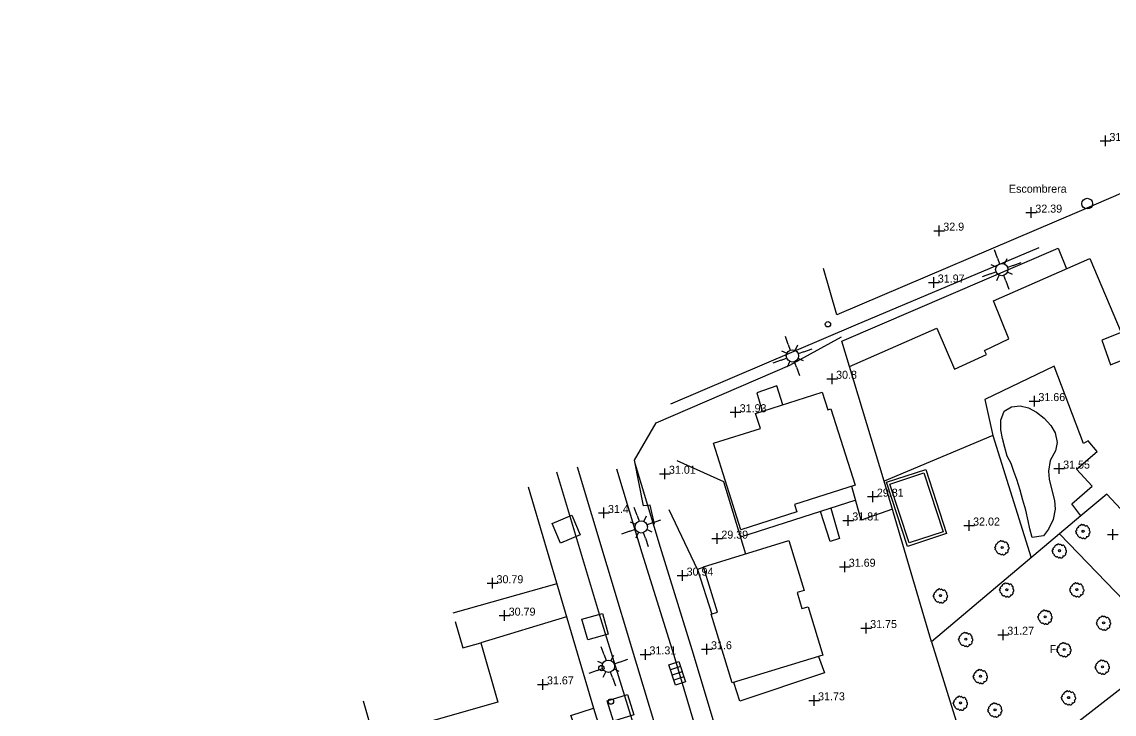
# Model space of a CAD drawing. Extents: x 471511 to 473316, y 4381952 to 4383346.
# Drawn here: x 472546.7 to 472649, y 4382976.1 to 4383040.9 of the extents above; entities that cross this region are included whole.
import ezdxf
from ezdxf.enums import TextEntityAlignment as Align

# ---------------------------------------------------------------- set-up
doc = ezdxf.new("R2010")
doc.units = 0
doc.header["$LTSCALE"] = 4
doc.header["$MEASUREMENT"] = 0
doc.header["$PDMODE"] = 2
doc.header["$PDSIZE"] = 0.5
doc.layers.get('0').update_dxf_attribs({"linetype": 'CONTINUOUS'})
for name, color, linetype in [('290', 253, 'CONTINUOUS'), ('320', 141, 'CONTINUOUS'), ('350', 7, 'CONTINUOUS'), ('400', 7, 'CONTINUOUS'), ('407', 4, 'CONTINUOUS'), ('410', 201, 'CONTINUOUS'), ('411', 12, 'CONTINUOUS'), ('412', 252, 'CONTINUOUS'), ('451', 5, 'CONTINUOUS'), ('505', 60, 'CONTINUOUS'), ('7101', 7, 'CONTINUOUS'), ('7202', 7, 'CONTINUOUS'), ('7400', 2, 'CONTINUOUS'), ('7433', 32, 'CONTINUOUS'), ('7435', 7, 'CONTINUOUS'), ('7440', 7, 'CONTINUOUS'), ('7505', 7, 'CONTINUOUS'), ('7515', 53, 'CONTINUOUS'), ('7525', 53, 'CONTINUOUS')]:
    doc.layers.add(name, color=color, linetype=linetype)

# ---------------------------------------------------------------- blocks, each defined once
blk = doc.blocks.new('FAROLA')
at = {"color": 7}
for p, q in [((-0.43, 1.04), (-0.22, 0.54)), ((0.43, 1.04), (0.22, 0.54)), ((0.43, 1.04), (0.75, 1.8)), ((-1.04, 0.43), (-1.8, 0.75)), ((-1.04, 0.43), (-0.54, 0.22)), ((1.04, 0.43), (0.54, 0.22)), ((-1.04, -0.43), (-0.54, -0.22)), ((-0.43, -1.04), (-0.22, -0.54)), ((0.43, -1.04), (0.22, -0.54)), ((1.04, -0.43), (0.54, -0.22)), ((1.04, -0.43), (1.8, -0.75)), ((-0.43, -1.04), (-0.75, -1.8))]:
    blk.add_line(p, q, dxfattribs=at)
blk.add_circle((0, 0), 0.58, dxfattribs=at)
blk = doc.blocks.new('MOJON')
blk.add_circle((0, 0), 0.25)
blk = doc.blocks.new('ALCORQUE')
at = {"color": 1}
blk.add_lwpolyline([(-1, 1), (1, 1), (1, -1), (-1, -1)], close=True, dxfattribs=at)
blk = doc.blocks.new('REJILLA')
at = {"color": 7}
for p, q in [((-0.5, 0.5), (-0.5, -0.5)), ((0.01, 0.5), (0.01, -0.5)), ((0.51, 0.5), (0.51, -0.5))]:
    blk.add_line(p, q, dxfattribs=at)
blk.add_lwpolyline([(-1, -0.5), (-1, 0.5), (1, 0.5), (1, -0.5)], close=True, dxfattribs=at)
blk = doc.blocks.new('POSTE')
at = {"color": 7}
blk.add_circle((0, 0), 0.5, dxfattribs=at)
blk = doc.blocks.new('ARBOL')
at = {"color": 3}
for p, q in [((-1.26, 0.07), (-1.27, -0.01)), ((-1.23, 0.15), (-1.26, 0.07)), ((-1.17, 0.24), (-1.23, 0.15)), ((-1.18, 0.48), (-1.21, 0.39)), ((-1.21, 0.39), (-1.2, 0.31)), ((-1.2, 0.31), (-1.16, 0.22)), ((-1.11, 0.55), (-1.18, 0.48)), ((-1.03, 0.59), (-1.11, 0.55)), ((-1.01, 0.67), (-1.03, 0.59)), ((-0.96, 0.76), (-1.01, 0.67)), ((-0.92, 0.97), (-0.96, 0.88)), ((-0.96, 0.88), (-0.96, 0.7)), ((-0.85, 1.04), (-0.92, 0.97)), ((-0.77, 1.08), (-0.85, 1.04)), ((-0.7, 1.09), (-0.77, 1.08)), ((-0.5, 1.09), (-0.7, 1.09)), ((-0.49, 1.11), (-0.5, 1.08)), ((-0.46, 1.23), (-0.49, 1.11)), ((-0.38, 1.32), (-0.46, 1.23)), ((-0.31, 1.35), (-0.38, 1.32)), ((-0.23, 1.36), (-0.31, 1.35)), ((-0.11, 1.36), (-0.23, 1.36)), ((0, 1.35), (-0.11, 1.36)), ((0.07, 1.26), (0, 1.35)), ((0.12, 1.18), (0.07, 1.26)), ((0.17, 1.25), (0.12, 1.16)), ((0.12, 1.16), (0.12, 1.16)), ((0.24, 1.31), (0.17, 1.25)), ((0.32, 1.32), (0.24, 1.31)), ((0.39, 1.31), (0.32, 1.32)), ((0.55, 1.31), (0.39, 1.31)), ((0.62, 1.26), (0.55, 1.31)), ((0.7, 1.22), (0.62, 1.26)), ((0.76, 1.14), (0.7, 1.22)), ((0.77, 0.97), (0.7, 0.98)), ((0.77, 1.05), (0.76, 1.14)), ((0.77, 0.97), (0.77, 1.05)), ((0.86, 0.95), (0.77, 0.97)), ((0.96, 0.93), (0.86, 0.95)), ((1.03, 0.87), (0.96, 0.93)), ((1.07, 0.79), (1.03, 0.87)), ((1.08, 0.7), (1.07, 0.79)), ((1.1, 0.49), (1.07, 0.51)), ((1.08, 0.6), (1.08, 0.7)), ((1.09, 0.52), (1.08, 0.6)), ((1.17, 0.48), (1.1, 0.49)), ((1.25, 0.41), (1.17, 0.48)), ((1.29, 0.32), (1.25, 0.41)), ((1.3, 0.24), (1.29, 0.32)), ((1.3, 0.15), (1.3, 0.24)), ((1.31, 0.06), (1.3, 0.15)), ((1.31, -0.03), (1.31, 0.06)), ((-1.27, -0.01), (-1.26, -0.13)), ((-1.26, -0.13), (-1.26, -0.21)), ((-1.26, -0.21), (-1.23, -0.3)), ((-1.23, -0.3), (-1.16, -0.32)), ((-1.16, -0.32), (-1.08, -0.34)), ((-1.08, -0.34), (-1.01, -0.35)), ((-1.01, -0.35), (-0.95, -0.35)), ((-0.96, -0.38), (-1.01, -0.49)), ((-1.01, -0.49), (-1, -0.58)), ((-1, -0.58), (-0.96, -0.66)), ((-0.96, -0.66), (-0.96, -0.74)), ((-0.96, -0.74), (-0.88, -0.8)), ((-0.88, -0.8), (-0.8, -0.81)), ((-0.8, -0.81), (-0.72, -0.81)), ((-0.76, -0.81), (-0.75, -0.9)), ((-0.75, -0.9), (-0.73, -0.98)), ((-0.73, -0.98), (-0.68, -1.07)), ((-0.68, -1.07), (-0.61, -1.15)), ((-0.61, -1.15), (-0.53, -1.14)), ((-0.53, -1.14), (-0.45, -1.12)), ((-0.45, -1.12), (-0.37, -1.07)), ((-0.37, -1.05), (-0.37, -1.15)), ((-0.37, -1.15), (-0.27, -1.21)), ((-0.27, -1.21), (-0.19, -1.22)), ((-0.19, -1.22), (-0.07, -1.22)), ((-0.07, -1.22), (0.01, -1.25)), ((0.01, -1.25), (0.08, -1.22)), ((0.08, -1.22), (0.16, -1.16)), ((0.16, -1.16), (0.18, -1.08)), ((0.18, -1.11), (0.25, -1.15)), ((0.25, -1.15), (0.32, -1.16)), ((0.32, -1.16), (0.4, -1.16)), ((0.4, -1.16), (0.47, -1.18)), ((0.47, -1.18), (0.55, -1.16)), ((0.55, -1.16), (0.62, -1.14)), ((0.62, -1.14), (0.7, -1.09)), ((0.7, -1.09), (0.75, -0.93)), ((0.78, -0.99), (0.74, -0.96)), ((0.85, -0.98), (0.78, -0.99)), ((0.93, -0.93), (0.85, -0.98)), ((1.02, -0.92), (0.93, -0.93)), ((1.06, -0.69), (0.98, -0.69)), ((1.06, -0.85), (1.02, -0.92)), ((1.03, -0.69), (1.05, -0.77)), ((1.05, -0.77), (1.06, -0.85)), ((1.13, -0.65), (1.06, -0.69)), ((1.2, -0.61), (1.13, -0.65)), ((1.2, -0.21), (1.27, -0.14)), ((1.2, -0.6), (1.21, -0.59)), ((1.22, -0.31), (1.21, -0.23)), ((1.21, -0.41), (1.22, -0.31)), ((1.21, -0.51), (1.21, -0.41)), ((1.21, -0.59), (1.21, -0.51)), ((1.27, -0.14), (1.31, -0.03))]:
    blk.add_line(p, q, dxfattribs=at)
at = {"color": 25}
blk.add_circle((0, 0), 0.19, dxfattribs=at)
blk = doc.blocks.new('COTA')
at = {"color": 7}
blk.add_point((0, 0), dxfattribs=at)

msp = doc.modelspace()

# ---------------------------------------------------------------- linework, layer by layer
at = {"layer": '290'}
msp.add_polyline3d([(472609.25, 4382964.372, 31.176), (472604.316, 4382980.718, 31.401), (472598.783, 4382999.195, 31.536)], dxfattribs=at)
at = {"layer": '320'}
msp.add_polyline3d([(472631.385, 4382998.978, 32.673), (472633.343, 4382992.982, 32.471), (472629.668, 4382991.782, 32.483), (472627.71, 4382997.778, 32.686)], close=True, dxfattribs=at)
at = {"layer": '350'}
msp.add_polyline3d([(472629.828, 4382992.097, 32.482), (472628.025, 4382997.618, 32.685), (472631.225, 4382998.663, 32.674), (472633.028, 4382993.142, 32.471)], close=True, dxfattribs=at)
at = {"layer": '400'}
for points in [[(472651.393, 4382993.433, 33.437), (472648.366, 4382996.681, 33.914), (472645.926, 4382994.636, 33.961), (472645.071, 4382995.766, 33.961), (472646.988, 4382997.425, 34.009), (472645.512, 4382998.997, 34.041), (472647.46, 4383000.652, 34.534), (472646.607, 4383001.672, 34.518), (472646.167, 4383001.4, 34.581), (472643.43, 4383008.658, 34.661), (472636.932, 4383005.525, 38.572), (472637.672, 4383002.177, 34.995), (472627.505, 4382997.901, 35.209), (472624.241, 4383008.632, 38.134), (472632.415, 4383012.207, 38.134), (472634.069, 4383008.378, 38.989), (472637.08, 4383009.752, 39.199), (472636.899, 4383010.132, 35.194), (472639.179, 4383011.212, 35.179), (472637.728, 4383014.763, 36.092), (472646.775, 4383018.74, 36.012), (472649.706, 4383011.818, 34.884), (472647.876, 4383011.104, 34.693), (472648.709, 4383008.779, 34.645), (472652.321, 4383010.232, 34.613)], [(472587.321, 4382984.738, 37.847), (472588.023, 4382982.276, 37.823), (472589.722, 4382982.761, 35.693), (472591.308, 4382977.201, 35.693)], [(472591.308, 4382977.201, 35.693), (472579.692, 4382973.888, 35.168), (472578.722, 4382977.29, 35.992)]]:
    msp.add_polyline3d(points, dxfattribs=at)
for points in [[(472615.453, 4383004.226, 36.553), (472621.692, 4383006.205, 36.553), (472622.21, 4383004.575, 38.779), (472622.514, 4383004.671, 38.811), (472624.788, 4382997.501, 38.811), (472619.087, 4382995.692, 38.986), (472619.307, 4382994.999, 38.986), (472614.085, 4382993.342, 38.986), (472611.518, 4383001.434, 38.906), (472615.898, 4383002.823, 36.68)], [(472610.588, 4382989.88, 38.018), (472618.571, 4382992.323, 38.858), (472619.998, 4382987.658, 38.858), (472619.335, 4382987.455, 38.573), (472619.794, 4382985.956, 38.948), (472620.362, 4382986.13, 38.978), (472621.75, 4382981.594, 38.933), (472613.245, 4382978.992, 35.168), (472611.278, 4382985.417, 35.198), (472611.895, 4382985.606, 37.778)]]:
    msp.add_polyline3d(points, close=True, dxfattribs=at)
at = {"layer": '407'}
msp.add_polyline3d([(472601.197, 4382973.592, 33.446), (472598.876, 4382972.798, 33.414), (472598.513, 4382973.849, 33.43), (472598.868, 4382974.084, 33.43), (472598.149, 4382975.93, 33.43), (472600.275, 4382976.64, 33.446)], close=True, dxfattribs=at)
at = {"layer": '410'}
for points in [[(472729.758, 4383040.894, 33.448), (472722.902, 4383035.615, 32.932), (472708.707, 4383024.537, 32.722), (472692.693, 4383012, 32.542), (472677.425, 4383000.126, 33.532), (472675.319, 4382998.495, 33.532), (472661.992, 4382987.887, 32.437), (472654.314, 4382982.061, 32.302), (472644.905, 4382974.759, 32.023), (472633.27, 4382965.305, 31.918), (472618.577, 4382953.212, 31.708), (472604.459, 4382941.186, 31.648), (472593.619, 4382931.665, 31.708), (472583.891, 4382923.124, 31.708), (472568.589, 4382909.499, 31.708), (472552.758, 4382895.393, 31.708), (472546.722, 4382890.073, 31.708)], [(472671.659, 4383034.315, 32.864), (472645.774, 4383023.151, 32.864), (472623.066, 4383013.462, 32.801), (472621.802, 4383017.813, 32.785)], [(472624.241, 4383008.632, 33.087), (472623.541, 4383010.986, 33.103), (472643.783, 4383019.712, 33.071), (472644.586, 4383017.778, 33.103)], [(472637.672, 4383002.177, 34.057), (472641.258, 4382990.7, 33.405)], [(472594.144, 4382997.345, 33.411), (472600.275, 4382976.64, 33.44)], [(472645.926, 4382994.636, 32.991), (472631.918, 4382982.827, 33.453), (472627.505, 4382997.901, 33.675)], [(472643.926, 4382992.95, 32.26), (472654.379, 4382982.11, 32.101)], [(472596.829, 4382988.275, 32.558), (472587.098, 4382985.52, 33.028)], [(472631.918, 4382982.827, 32.658), (472636.557, 4382967.976, 32.387)]]:
    msp.add_polyline3d(points, dxfattribs=at)
at = {"layer": '411'}
for points in [[(472607.507, 4383005.127, 31.672), (472624.85, 4383012.522, 31.815), (472642.018, 4383019.753, 32.069)], [(472615.774, 4382961.687, 31.174), (472614.64, 4382964.999, 31.204), (472612.338, 4382972.63, 31.249), (472609.522, 4382982.088, 31.399), (472606.549, 4382991.661, 31.444), (472604.166, 4382999.526, 31.474)], [(472596.818, 4382998.758, 31.506), (472600.94, 4382985.033, 31.521), (472605.132, 4382971.443, 31.356)], [(472610.624, 4382972.116, 31.249), (472607.811, 4382981.568, 31.399), (472604.839, 4382991.136, 31.444), (472602.454, 4382999.007, 31.474)], [(472624.827, 4382996.099, 32.435), (472614.035, 4382992.63, 32.387)], [(472622.492, 4382995.348, 32.387), (472623.315, 4382992.531, 32.022), (472622.443, 4382992.248, 32.022), (472621.533, 4382995.04, 32.435)], [(472621.354, 4382981.473, 32.168), (472621.897, 4382979.93, 32.168), (472613.976, 4382977.278, 32.168), (472613.41, 4382979.042, 32.14)]]:
    msp.add_polyline3d(points, dxfattribs=at)
at = {"layer": '412'}
msp.add_polyline3d([(472605.971, 4382993.874, 32.705), (472605.574, 4382995.632, 32.705), (472604.96, 4382995.57, 32.705), (472604.11, 4382999.847, 32.34), (472606.133, 4383003.357, 32.53), (472618.653, 4383008.734, 32.578), (472623.499, 4383011.408, 32.562)], dxfattribs=at)
at = {"layer": '451'}
for points in [[(472618.009, 4383005.037, 32.915), (472617.447, 4383006.802, 32.944), (472615.573, 4383006.145, 32.944), (472616.08, 4383004.425, 32.944)], [(472608.068, 4382999.815, 31.91), (472612.435, 4382997.844, 31.91), (472614.51, 4382991.08, 31.91)], [(472628.28, 4382995.253, 32.324), (472625.34, 4382994.249, 32.371), (472624.466, 4382997.399, 32.387)], [(472610.022, 4382989.607, 30.848), (472607.344, 4382995.215, 30.923)], [(472610.599, 4382989.845, 31.973), (472610.022, 4382989.607, 31.973), (472611.358, 4382985.442, 32.039)], [(472610.96, 4382989.995, 31.973), (472610.949, 4382989.991, 31.973)], [(472597.741, 4382985.197, 32.273), (472589.722, 4382982.761, 32.273)]]:
    msp.add_polyline3d(points, dxfattribs=at)
at = {"layer": '505'}
msp.add_polyline3d([(472641.37, 4382992.626, 33.087), (472641.155, 4382993.417, 33.055), (472640.992, 4382994.161, 33.055), (472640.773, 4382995.18, 33.055), (472640.491, 4382996.104, 33.071), (472640.232, 4382997.031, 33.071), (472639.913, 4382998.027, 33.103), (472639.649, 4382998.805, 33.103), (472639.404, 4382999.554, 33.103), (472639.025, 4383000.242, 33.103), (472638.787, 4383001.033, 33.103), (472638.583, 4383001.868, 33.103), (472638.435, 4383002.689, 33.103), (472638.42, 4383003.591, 33.103), (472638.727, 4383004.434, 33.103), (472639.419, 4383004.84, 33.103), (472640.246, 4383004.932, 33.103), (472641.009, 4383004.755, 33.103), (472641.777, 4383004.35, 33.103), (472642.472, 4383003.792, 33.103), (472643.119, 4383003.086, 33.103), (472643.498, 4383002.416, 33.103), (472643.688, 4383001.517, 33.103), (472643.533, 4383000.711, 33.103), (472643.051, 4382999.834, 33.103), (472642.885, 4382998.807, 33.055), (472642.947, 4382998.059, 32.976), (472643.211, 4382997.032, 32.88), (472643.44, 4382996.09, 32.88), (472643.499, 4382995.274, 32.88), (472643.32, 4382994.312, 32.88), (472642.891, 4382993.386, 32.88), (472642.429, 4382992.753, 32.88)], close=True, dxfattribs=at)

# ---------------------------------------------------------------- block references
at = {"layer": '7101'}
for p in [(472648.217, 4383029.74, 31.624), (472641.277, 4383023.031, 32.387), (472632.654, 4383021.341, 32.896), (472632.137, 4383016.487, 31.974), (472622.614, 4383007.473, 30.797), (472641.564, 4383005.384, 31.656), (472613.584, 4383004.341, 31.926), (472606.958, 4382998.58, 31.013), (472643.884, 4382999.063, 31.545), (472626.434, 4382996.435, 29.811), (472601.244, 4382994.906, 31.403), (472624.13, 4382994.208, 31.815), (472635.449, 4382993.731, 32.016), (472611.864, 4382992.506, 29.393), (472648.9, 4382992.899, 31.322), (472623.802, 4382989.873, 31.686), (472590.806, 4382988.328, 30.788), (472608.613, 4382989.041, 30.938), (472591.946, 4382985.293, 30.788), (472625.807, 4382984.132, 31.751), (472638.647, 4382983.508, 31.274), (472605.132, 4382981.666, 31.313), (472610.9, 4382982.148, 31.598), (472595.533, 4382978.86, 31.673), (472620.925, 4382977.362, 31.733)]:
    msp.add_blockref('COTA', p, dxfattribs=at)
at = {"layer": '7202', "rotation": 222.6000043791743}
msp.add_blockref('POSTE', (472646.518, 4383023.877, 32.149), dxfattribs=at)
at = {"layer": '7400', "rotation": 222.6000043791743}
for p in [(472638.51, 4383017.699, 31.958), (472618.905, 4383009.614, 31.878), (472604.737, 4382993.599, 31.516), (472601.659, 4382980.553, 31.521)]:
    msp.add_blockref('FAROLA', p, dxfattribs=at)
at = {"layer": '7433'}
for p, rotation in [((472597.709, 4382993.395, 31.491), 22.80000096779201), ((472600.414, 4382984.264, 31.581), 15.80000006834227), ((472602.793, 4382976.659, 31.521), 17.20000062970194)]:
    msp.add_blockref('ALCORQUE', p, dxfattribs=dict(at, rotation=rotation))
at = {"layer": '7435', "rotation": 288.3000160772692}
msp.add_blockref('REJILLA', (472608.106, 4382979.892, 31.356), dxfattribs=at)
at = {"layer": '7440', "rotation": 222.6000043791743}
for p in [(472622.23, 4383012.576, 31.831), (472601.01, 4382980.386, 31.326), (472601.9, 4382977.25, 31.326)]:
    msp.add_blockref('MOJON', p, dxfattribs=at)
at = {"layer": '7515', "xscale": 0.5, "yscale": 0.5, "zscale": 0.5, "rotation": 222.6000043791743}
for p in [(472646.124, 4382993.191, 32.96), (472638.539, 4382991.675, 34.216), (472643.917, 4382991.378, 32.928), (472632.778, 4382987.168, 33.802), (472638.988, 4382987.723, 32.053), (472645.551, 4382987.729, 32.053), (472642.58, 4382985.177, 32.053), (472648.056, 4382984.621, 32.053), (472635.142, 4382983.092, 32.053), (472644.35, 4382982.128, 31.926), (472647.939, 4382980.496, 32.276), (472636.513, 4382979.616, 31.99), (472634.643, 4382977.118, 32.037), (472644.775, 4382977.618, 32.212), (472637.88, 4382976.479, 31.958)]:
    msp.add_blockref('ARBOL', p, dxfattribs=at)

# ---------------------------------------------------------------- texts
at = {"layer": '7101'}
for s, p in [('31.62', (472648.597, 4383029.74, 31.62)), ('32.39', (472641.657, 4383023.031, 32.39)), ('32.9', (472633.034, 4383021.341, 32.9)), ('31.97', (472632.517, 4383016.487, 31.97)), ('30.8', (472622.994, 4383007.473, 30.8)), ('31.66', (472641.944, 4383005.384, 31.66)), ('31.93', (472613.964, 4383004.341, 31.93)), ('31.01', (472607.338, 4382998.58, 31.01)), ('31.55', (472644.264, 4382999.063, 31.55)), ('29.81', (472626.814, 4382996.435, 29.81)), ('31.4', (472601.624, 4382994.906, 31.4)), ('31.81', (472624.51, 4382994.208, 31.81)), ('32.02', (472635.829, 4382993.731, 32.02)), ('29.39', (472612.244, 4382992.506, 29.39)), ('31.69', (472624.182, 4382989.873, 31.69)), ('30.79', (472591.186, 4382988.328, 30.79)), ('30.94', (472608.993, 4382989.041, 30.94)), ('30.79', (472592.326, 4382985.293, 30.79)), ('31.75', (472626.187, 4382984.132, 31.75)), ('31.27', (472639.027, 4382983.508, 31.27)), ('31.6', (472611.28, 4382982.148, 31.6)), ('31.31', (472605.512, 4382981.666, 31.31)), ('31.67', (472595.913, 4382978.86, 31.67)), ('31.73', (472621.305, 4382977.362, 31.73))]:
    msp.add_text(s, height=0.75, dxfattribs=at).set_placement(p)
at = {"layer": '7505'}
msp.add_text('Escombrera', height=0.75, dxfattribs=at).set_placement((472641.886, 4383025.269, 31.91), align=Align.MIDDLE_CENTER)
at = {"layer": '7525'}
msp.add_text('Fr', height=0.75, dxfattribs=at).set_placement((472643.468, 4382982.166, 31.274), align=Align.MIDDLE_CENTER)

doc.saveas('drawing.dxf')
